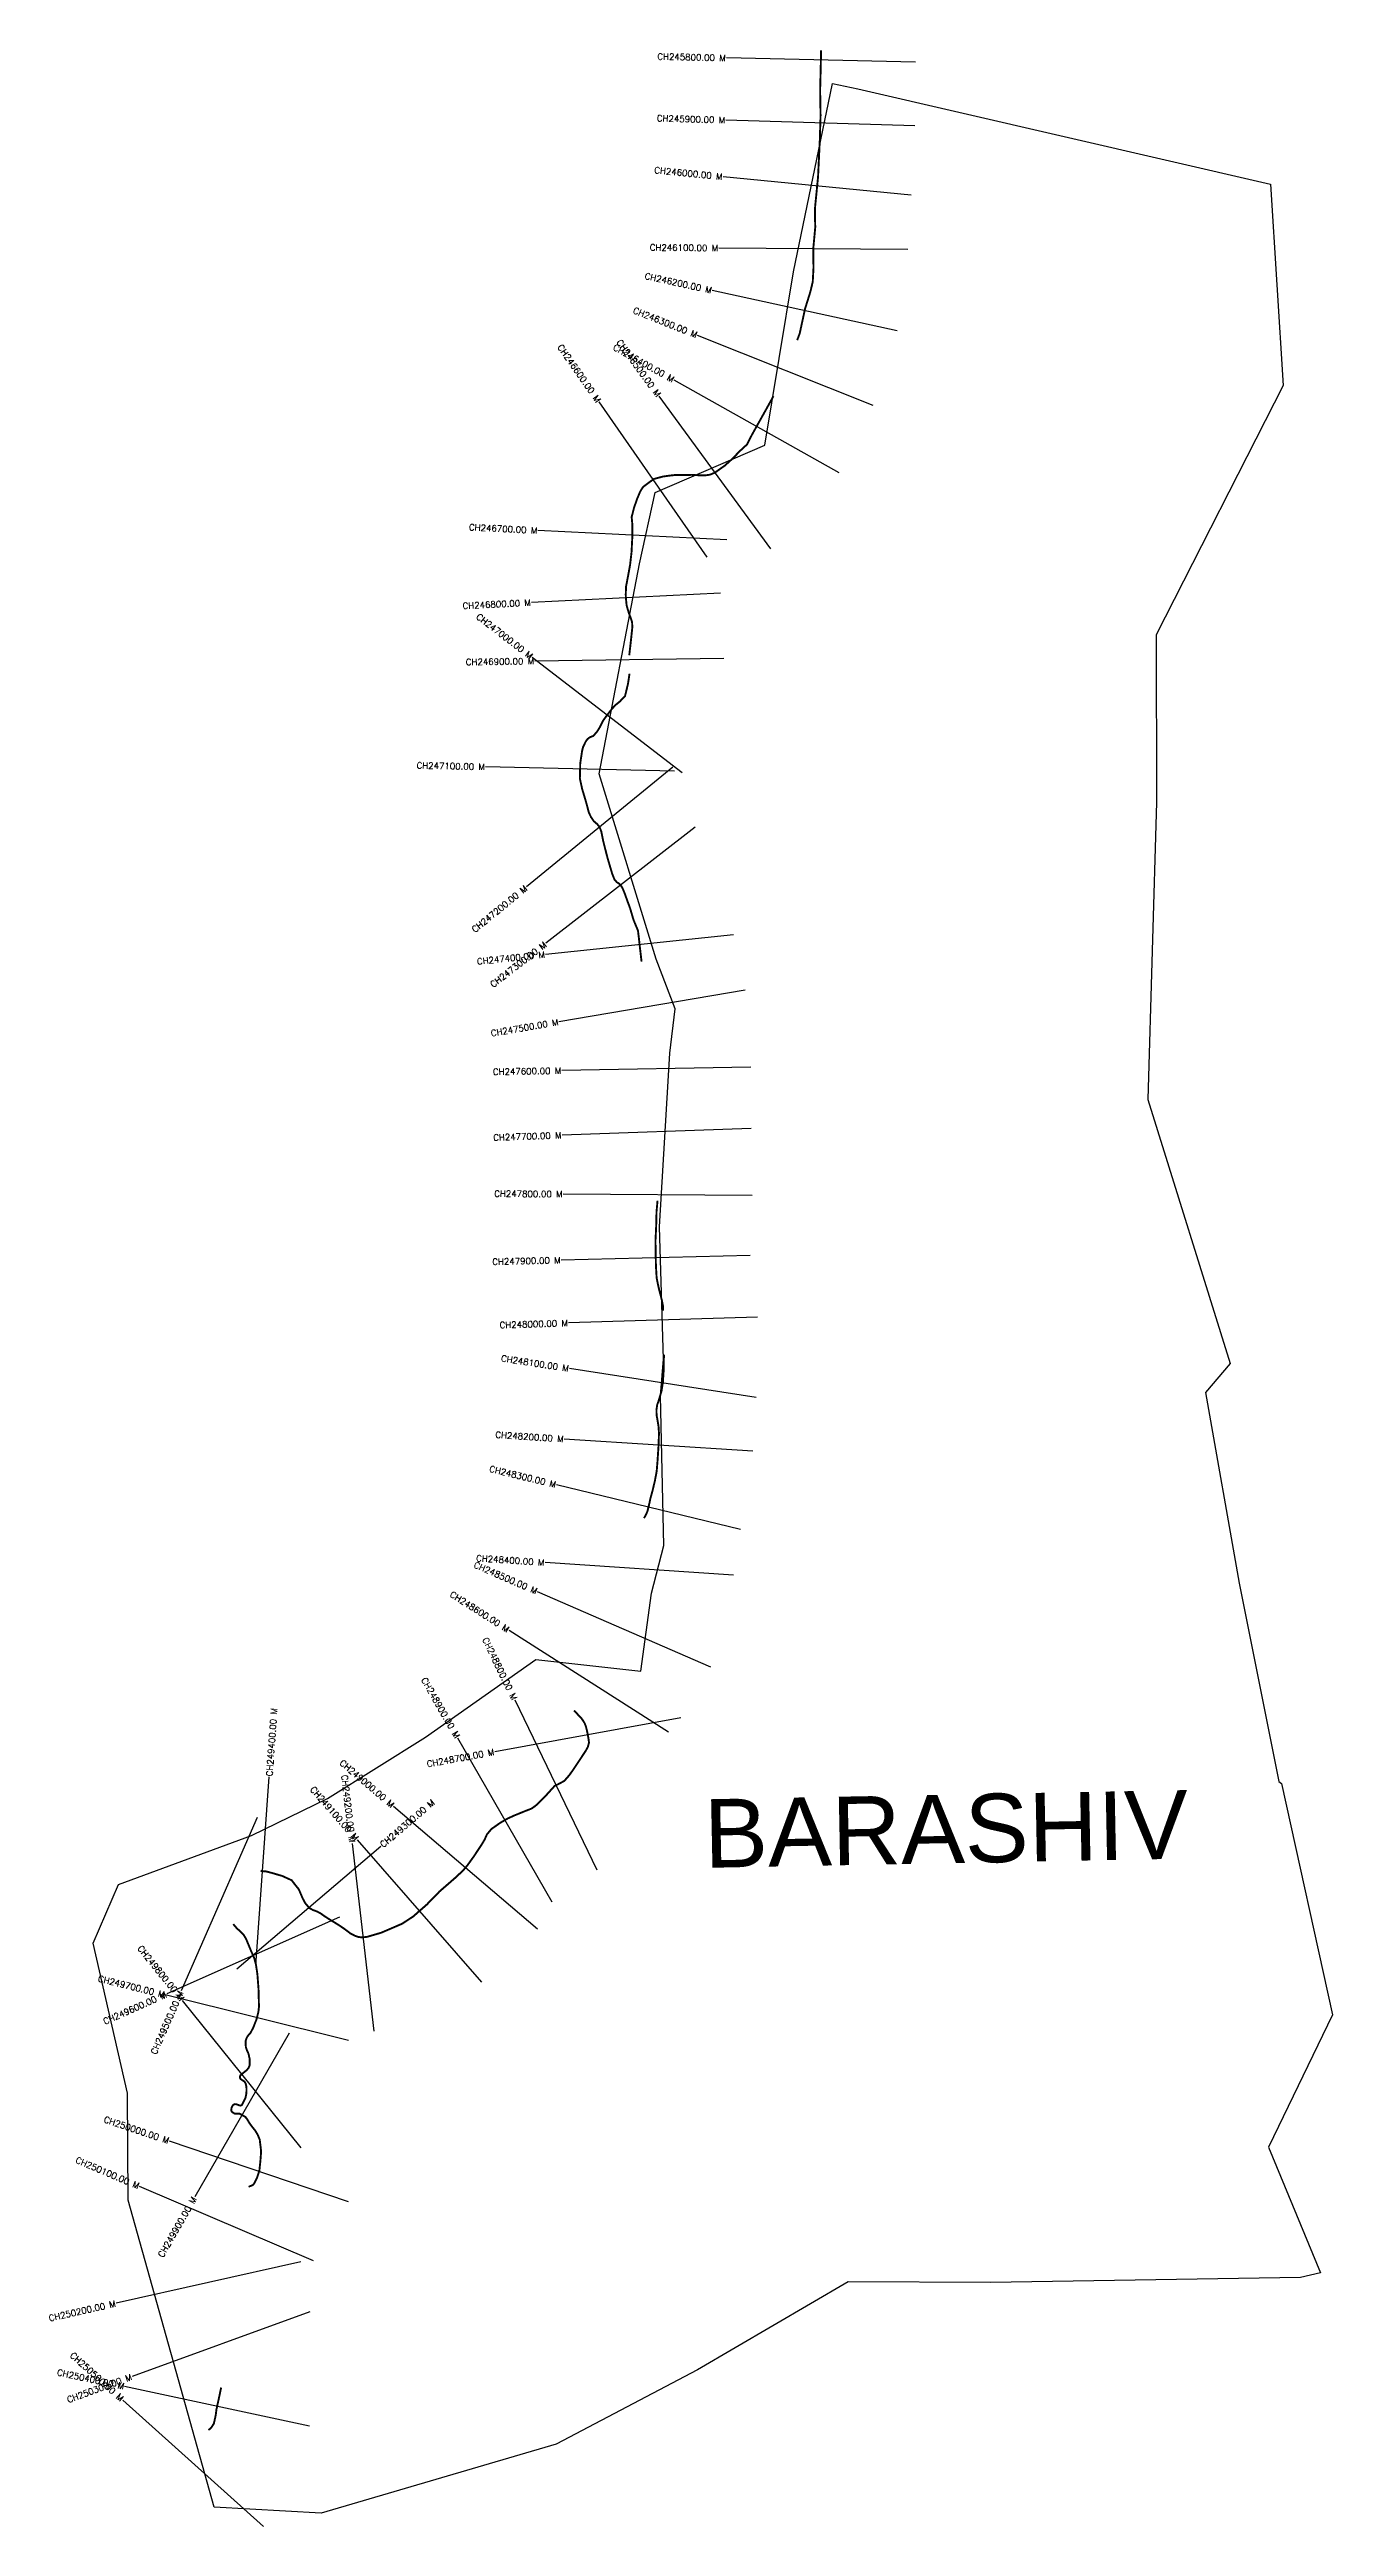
# Model space of a CAD drawing. Header units: metres. Extents: x 277526 to 279562, y 2042750 to 2046679.
import ezdxf
from ezdxf.enums import TextEntityAlignment as Align

# ---------------------------------------------------------------- set-up
doc = ezdxf.new("R2010")
doc.units = ezdxf.units.M
for name, color, linetype in [('CS', 134, 'Continuous'), ('CSMark', 6, 'Continuous'), ('NATURALLY PROTECTED', 3, 'Continuous'), ('village', 3, 'Continuous'), ('VILLAGE NAME', 250, 'Continuous')]:
    doc.layers.add(name, color=color, linetype=linetype)
doc.styles.get("Standard").update_dxf_attribs({"font": 'simplex.shx'})

msp = doc.modelspace()

# ---------------------------------------------------------------- linework, layer by layer
at = {"layer": 'CS'}
for p, q in [((278899.8, 2046659.4), (278599.9, 2046665.9)), ((278898.9, 2046558.1), (278599.1, 2046567.2)), ((278893.3, 2046448.2), (278594.7, 2046477.4)), ((278887.9, 2046361.9), (278587.9, 2046364.4)), ((278870.7, 2046232.9), (278577.6, 2046297)), ((278833, 2046114.4), (278554.4, 2046225.6)), ((278778.7, 2046007.9), (278517, 2046154.6)), ((278569.4, 2045874), (278398, 2046120.2)), ((278670.4, 2045887), (278493.5, 2046129.2)), ((278600.7, 2045901.3), (278301, 2045916.2)), ((278590.4, 2045817), (278290.8, 2045802)), ((278529.6, 2045532), (278291.8, 2045714.8)), ((278595.9, 2045713.3), (278296, 2045709.1)), ((278517.8, 2045534.7), (278217.9, 2045541.3)), ((278514.9, 2045540.9), (278282.7, 2045350.8)), ((278550.5, 2045445.5), (278313.5, 2045261.6)), ((278611.5, 2045274.6), (278313.1, 2045243.7)), ((278630, 2045186.9), (278334.3, 2045136.7)), ((278638.9, 2045065), (278339, 2045059.4)), ((278639.2, 2044967.4), (278339.4, 2044957)), ((278641.1, 2044861.1), (278341.1, 2044863.3)), ((278637.9, 2044766), (278338, 2044758.7)), ((278649.5, 2044668.1), (278349.6, 2044659)), ((278647.3, 2044540.7), (278350.8, 2044586.6)), ((278642, 2044455.6), (278342.7, 2044474.9)), ((278622.1, 2044331.5), (278330.5, 2044402.2)), ((278611.5, 2044259.2), (278312.2, 2044278.9)), ((278575.4, 2044112.8), (278300.4, 2044232.6)), ((278508.1, 2044009.9), (278255.2, 2044171.2)), ((278527.6, 2044032.6), (278232.5, 2043978.8)), ((278395.2, 2043790.7), (278264.6, 2044060.7)), ((278323.5, 2043740.4), (278174.1, 2044000.5)), ((277853.4, 2043639.7), (277874.7, 2043938.9)), ((277855.6, 2043874.4), (277735, 2043599.7)), ((278300.1, 2043697.5), (278071.9, 2043892.2)), ((278041.3, 2043535.5), (278006.6, 2043833.5)), ((278041.3, 2043535.5), (278006.6, 2043833.5)), ((278212, 2043613.4), (278014.5, 2043839.3)), ((277823.3, 2043634.6), (278051.7, 2043829.2)), ((277986.3, 2043716.4), (277712.1, 2043594.6)), ((278000.7, 2043520.7), (277709.6, 2043592.9)), ((277925.3, 2043350.6), (277737.3, 2043584.4)), ((277906.5, 2043532.5), (277756.5, 2043272.7)), ((278000.7, 2043264.6), (277716.6, 2043360.9)), ((277944.9, 2043171.4), (277668.9, 2043289)), ((277924.6, 2043169.6), (277631.9, 2043103.8)), ((277939, 2043090.4), (277657.1, 2042987.8)), ((277938.7, 2042908.9), (277645.3, 2042971.7)), ((277865.5, 2042749.7), (277642.3, 2042950.3))]:
    msp.add_line(p, q, dxfattribs=at)
at = {"layer": 'NATURALLY PROTECTED', "color": 2, "const_width": 3, "flags": 128}
for points in [[(278750.2, 2046677.8), (278749.6, 2046648.8), (278748.7, 2046614.9), (278749.4, 2046574.6), (278748.1, 2046533.3), (278745.4, 2046477.2), (278740.7, 2046429.3), (278740.4, 2046416), (278741, 2046397.8), (278738.4, 2046369.6), (278737.9, 2046364.2), (278737.8, 2046351.7), (278738.2, 2046333.5), (278737, 2046310.8), (278733.1, 2046294.6), (278724.8, 2046268.1), (278716.3, 2046228.9), (278712.3, 2046218.2)], [(278674.7, 2046129.5), (278663.3, 2046108.9), (278640.5, 2046068.1), (278632.6, 2046052.7), (278622.2, 2046043.1), (278608, 2046028.7), (278597.3, 2046019.1), (278587.4, 2046012.1), (278581.9, 2046008.1), (278573.9, 2046004.8), (278565.6, 2046003.6), (278555.3, 2046003.9), (278545, 2046004.5), (278532.5, 2046004.4), (278518.6, 2046004.3), (278507.9, 2046003.1), (278499, 2046001.8), (278485, 2045998), (278479.2, 2045993.9), (278467.8, 2045985.4), (278463.3, 2045978.2), (278458.5, 2045966.8), (278453.6, 2045952.9), (278449.7, 2045937.7), (278450.9, 2045924.5), (278450.9, 2045909.2), (278449.5, 2045882), (278447.2, 2045861.8), (278443.7, 2045842.6), (278440.8, 2045827.6), (278440.3, 2045814.4), (278440.8, 2045806.1), (278441.7, 2045797.3), (278445.3, 2045785), (278448.4, 2045777), (278450.3, 2045770.9), (278450.8, 2045763.3), (278448.9, 2045745.1), (278445.9, 2045718.4)], [(278446.3, 2045689.1), (278443.9, 2045673.1), (278439.2, 2045653.7), (278431.1, 2045645.1), (278423.3, 2045638.8), (278417, 2045631.5), (278409.3, 2045621.5), (278404.6, 2045614.9), (278402, 2045609.7), (278399.3, 2045604.4), (278395.1, 2045597.6), (278388.9, 2045590.4), (278383.2, 2045588.1), (278379.7, 2045585.4), (278376.9, 2045581.7), (278372.6, 2045572.7), (278371, 2045566.3), (278368.1, 2045546.7), (278367.5, 2045522.9), (278371.2, 2045506), (278375.2, 2045492.7), (278378.4, 2045481.7), (278381.7, 2045468.9), (278385.2, 2045461.6), (278389.7, 2045455), (278395.1, 2045450.4), (278398.8, 2045445.8), (278401.5, 2045438.8), (278404.5, 2045423.7), (278411.5, 2045396.3), (278418.8, 2045371.8), (278422.4, 2045362.6), (278426.2, 2045358.2), (278430.3, 2045355.7), (278434.5, 2045350.3), (278438, 2045342.2), (278443, 2045328.3), (278447.2, 2045317), (278452.6, 2045298.6), (278459.7, 2045281.5), (278461.3, 2045268.3), (278462.7, 2045255.4), (278465.4, 2045232.2)], [(278490.7, 2044852.9), (278489.1, 2044835.2), (278488.6, 2044813.1), (278487.5, 2044789.6), (278487.8, 2044766.8), (278488.2, 2044749.7), (278489.3, 2044730.9), (278490.9, 2044722.5), (278493.1, 2044712.6), (278497.3, 2044696.4), (278499.5, 2044685.8), (278499.5, 2044678.7)], [(278500.9, 2044609), (278500.5, 2044584.1), (278499.3, 2044565.7), (278497.1, 2044551.2), (278492.2, 2044534.7), (278490.2, 2044529.4), (278489, 2044521.1), (278489.3, 2044512.2), (278490.3, 2044507.3), (278492.4, 2044494.3), (278493, 2044484), (278492.4, 2044465.3), (278490.7, 2044439.9), (278489.4, 2044423.8), (278486.5, 2044408.4), (278482.8, 2044392.9), (278479.6, 2044381.4), (278477.7, 2044372.4), (278474.6, 2044359.9), (278471.5, 2044353.1), (278469.1, 2044349.4)], [(278358.2, 2044044.2), (278363.5, 2044038.7), (278371, 2044030.6), (278374.9, 2044024.4), (278377.2, 2044018.7), (278379.6, 2044008.5), (278381.3, 2043998.8), (278382, 2043993.2), (278380.1, 2043986.2), (278376.7, 2043980.1), (278356.7, 2043949.9), (278350.5, 2043941.3), (278342.8, 2043932.5), (278332.6, 2043927), (278327.4, 2043924.5), (278311.1, 2043906.5), (278297.2, 2043893.1), (278290.8, 2043888.6), (278280.5, 2043884.6), (278263.8, 2043877.8), (278253.2, 2043873), (278240.8, 2043865.8), (278227.2, 2043856.2), (278220.1, 2043847.7), (278216.5, 2043839.6), (278211.4, 2043831.1), (278199.3, 2043812.8), (278188.5, 2043797.8), (278182.7, 2043791), (278171.4, 2043780.2), (278144.8, 2043757.1), (278124.6, 2043736.3), (278103, 2043717.4), (278085.6, 2043706), (278052.4, 2043691.7), (278030.1, 2043685.2), (278021.6, 2043684.2), (278015.6, 2043685.1), (278010.9, 2043686.7), (278003.3, 2043690.7), (277994.5, 2043697.4), (277985.2, 2043703.7), (277968.9, 2043713.7), (277961.7, 2043718.4), (277956.3, 2043722.3), (277950.9, 2043725.2), (277943.9, 2043727.8), (277938.5, 2043730.7), (277931.6, 2043738.8), (277927.4, 2043746.9), (277921.6, 2043760.6), (277916.3, 2043767.1), (277910.3, 2043774.9), (277895.2, 2043781.8), (277878.6, 2043786.6), (277869.9, 2043788.9), (277860.9, 2043789.6)], [(277817.7, 2043705.5), (277818.9, 2043703.8), (277823.1, 2043698.9), (277829.9, 2043692.6), (277833.7, 2043689), (277838.1, 2043681.5), (277845.9, 2043662.7), (277850.7, 2043651.9), (277853.6, 2043641.2), (277855.9, 2043625.9), (277857.7, 2043602.1), (277858.4, 2043574.3), (277857.5, 2043566.2), (277854.5, 2043554.3), (277849.2, 2043540.8), (277844.8, 2043532.5), (277840.5, 2043527.8), (277838.5, 2043524), (277837.3, 2043520.2), (277837.2, 2043516.1), (277837.6, 2043510), (277839.4, 2043505), (277841.8, 2043499.7), (277843.8, 2043490.7), (277843.6, 2043484.7), (277843.6, 2043481.2), (277842.1, 2043477.6), (277839.2, 2043473.9), (277836.1, 2043471.3), (277833.3, 2043469.2), (277831.1, 2043467.3), (277829, 2043465.7), (277828.3, 2043463.9), (277828.1, 2043461.9), (277829, 2043459.8), (277830.9, 2043458.4), (277835.4, 2043455.6), (277837.2, 2043452.5), (277838.3, 2043448.1), (277838.7, 2043443.3), (277838.4, 2043436.5), (277837, 2043429.7), (277831.4, 2043418.5), (277829.4, 2043417.4), (277827.2, 2043417.8), (277823.4, 2043419.3), (277820.4, 2043419.8), (277818.1, 2043418.9), (277816.9, 2043417.7), (277815.9, 2043416), (277815, 2043414.2), (277814.6, 2043411.7), (277814.7, 2043408.9), (277816, 2043407), (277819.7, 2043404.8), (277823.6, 2043404.7), (277827.3, 2043404.8), (277831.2, 2043402.7), (277836.8, 2043399.5), (277839.4, 2043396.2), (277843.3, 2043389.6), (277847.6, 2043383.8), (277852.7, 2043377.4), (277856.4, 2043371.2), (277859.6, 2043363.4), (277861.5, 2043347.7), (277861.5, 2043340.7), (277860.8, 2043331), (277859, 2043313.9), (277855.2, 2043302.8), (277850.8, 2043293.9), (277848.5, 2043291.2), (277844, 2043289.5), (277842, 2043288.5)], [(277798.4, 2042970.1), (277794.8, 2042953.1), (277790.9, 2042935.2), (277789.7, 2042925.8), (277786.8, 2042912.9), (277783.5, 2042907.7), (277781.3, 2042905.1), (277778.2, 2042902.7)]]:
    msp.add_lwpolyline(points, dxfattribs=at)
at = {"layer": 'village', "color": 3}
for points in [[(278464.3, 2044106.4, 0), (278481.3, 2044230.2, 0), (278500.7, 2044305.9, 0), (278495.4, 2044543.6, 0), (278500, 2044601.8, 0), (278494, 2044811.5, 0), (278510.3, 2045087.3, 0), (278518.9, 2045157.6, 0), (278488.7, 2045236, 0), (278397.9, 2045530, 0), (278462.1, 2045863.4, 0), (278486.8, 2045976.4, 0), (278661, 2046051.9, 0), (278706.3, 2046326.7, 0), (278768.4, 2046625.2, 0), (278808.5, 2046616.8, 0), (279463.4, 2046465.7, 0), (279483.2, 2046146.5, 0)], [(279483.2, 2046146.5, 0), (279281.9, 2045751, 0), (279282.4, 2045485.5, 0)], [(279282.4, 2045485.5, 0), (279268.7, 2045013.6, 0), (279399.2, 2044595, 0), (279360.2, 2044548.7, 0), (279413.4, 2044246.3, 0), (279476.7, 2043931.7, 0), (279480.9, 2043928.5, 0), (279561.5, 2043561.2, 0)], [(279561.5, 2043561.2, 0), (279460.1, 2043351.3, 0), (279542.6, 2043152.3, 0), (279510.7, 2043144.9, 0), (279018.9, 2043137, 0), (278793.4, 2043138, 0), (278554.4, 2042998.1, 0), (278329.9, 2042880.2, 0), (277957.1, 2042770.8, 0), (277787.1, 2042780.6, 0), (277650.7, 2043267.2, 0), (277650, 2043437.1, 0), (277595.6, 2043674.9, 0), (277635.8, 2043768, 0), (277846.5, 2043845.8, 0), (277966.9, 2043904.5, 0), (278122.8, 2044001.9, 0), (278297.7, 2044125.4, 0), (278464.3, 2044106.4, 0)]]:
    msp.add_polyline3d(points, dxfattribs=at)

# ---------------------------------------------------------------- texts
at = {"layer": 'CSMark'}
for s, rotation, p in [('CH245800.00 M', 358.755, (278598.9, 2046665.9)), ('CH245900.00 M', 358.2669, (278598.1, 2046567.2)), ('CH246000.00 M', 354.4014, (278593.7, 2046477.5)), ('CH246100.00 M', 359.5219, (278586.9, 2046364.4)), ('CH246200.00 M', 347.6697, (278576.7, 2046297.2)), ('CH246300.00 M', 338.2345, (278553.4, 2046226)), ('CH246600.00 M', 304.8411, (278397.4, 2046121)), ('CH246400.00 M', 330.7383, (278516.1, 2046155.1)), ('CH246500.00 M', 306.1455, (278492.9, 2046130.1)), ('CH246700.00 M', 357.1475, (278300, 2045916.2)), ('CH246800.00 M', 2.8641, (278289.8, 2045802)), ('CH247000.00 M', 322.4481, (278291, 2045715.4)), ('CH246900.00 M', 0.803, (278295, 2045709.1)), ('CH247100.00 M', 358.7437, (278216.9, 2045541.3)), ('CH247200.00 M', 39.303, (278281.9, 2045350.2)), ('CH247400.00 M', 5.9074, (278312.1, 2045243.6)), ('CH247300.00 M', 37.8068, (278312.7, 2045261)), ('CH247500.00 M', 9.633, (278333.3, 2045136.6)), ('CH247600.00 M', 1.065, (278338, 2045059.4)), ('CH247700.00 M', 1.9939, (278338.4, 2044956.9)), ('CH247800.00 M', 359.5718, (278340.1, 2044863.4)), ('CH247900.00 M', 1.3931, (278337, 2044758.7)), ('CH248000.00 M', 1.7489, (278348.6, 2044658.9)), ('CH248100.00 M', 351.2042, (278349.8, 2044586.7)), ('CH248200.00 M', 356.3246, (278341.7, 2044474.9)), ('CH248300.00 M', 346.3638, (278329.6, 2044402.5)), ('CH248500.00 M', 336.4544, (278299.5, 2044233)), ('CH248400.00 M', 356.2406, (278311.2, 2044278.9)), ('CH248600.00 M', 327.4765, (278254.3, 2044171.7)), ('CH248800.00 M', 295.8206, (278264.1, 2044061.6)), ('CH248900.00 M', 299.8744, (278173.6, 2044001.4)), ('CH249000.00 M', 319.5356, (278071.1, 2043892.9)), ('CH248700.00 M', 10.332, (278231.5, 2043978.6)), ('CH249100.00 M', 311.1641, (278013.9, 2043840)), ('CH249200.00 M', 276.6523, (278006.5, 2043834.5)), ('CH249800.00 M', 308.8, (277736.7, 2043585.2)), ('CH249700.00 M', 346.0612, (277708.6, 2043593.2)), ('CH249600.00 M', 23.9373, (277711.1, 2043594.2)), ('CH249500.00 M', 66.2898, (277734.5, 2043598.8)), ('CH250000.00 M', 341.2776, (277715.6, 2043361.3)), ('CH250100.00 M', 336.9197, (277668, 2043289.4)), ('CH249900.00 M', 60.0092, (277756, 2043271.8)), ('CH250200.00 M', 12.6583, (277630.9, 2043103.6)), ('CH250500.00 M', 318.0529, (277641.6, 2042951)), ('CH250400.00 M', 347.9167, (277644.4, 2042971.9)), ('CH250300.00 M', 20.0129, (277656.2, 2042987.4))]:
    msp.add_text(s, height=10, rotation=rotation, dxfattribs=at).set_placement(p, align=Align.MIDDLE_RIGHT)
for s, rotation, p in [('CH249400.00 M', 85.9162, (277874.8, 2043939.9)), ('CH249300.00 M', 40.4252, (278052.4, 2043829.8))]:
    msp.add_text(s, height=10, rotation=rotation, dxfattribs=at).set_placement(p, align=Align.MIDDLE_LEFT)
at = {"layer": 'VILLAGE NAME', "insert": (278563.3, 2043903.3), "char_height": 108.748, "attachment_point": 1, "rotation": 1.1028}
msp.add_mtext_dynamic_manual_height_columns('{\\fArial|b0|i0|c0|p34;BARASHIV}', width=726.929, gutter_width=543.7, heights=[0], dxfattribs=at)

doc.saveas('drawing.dxf')
